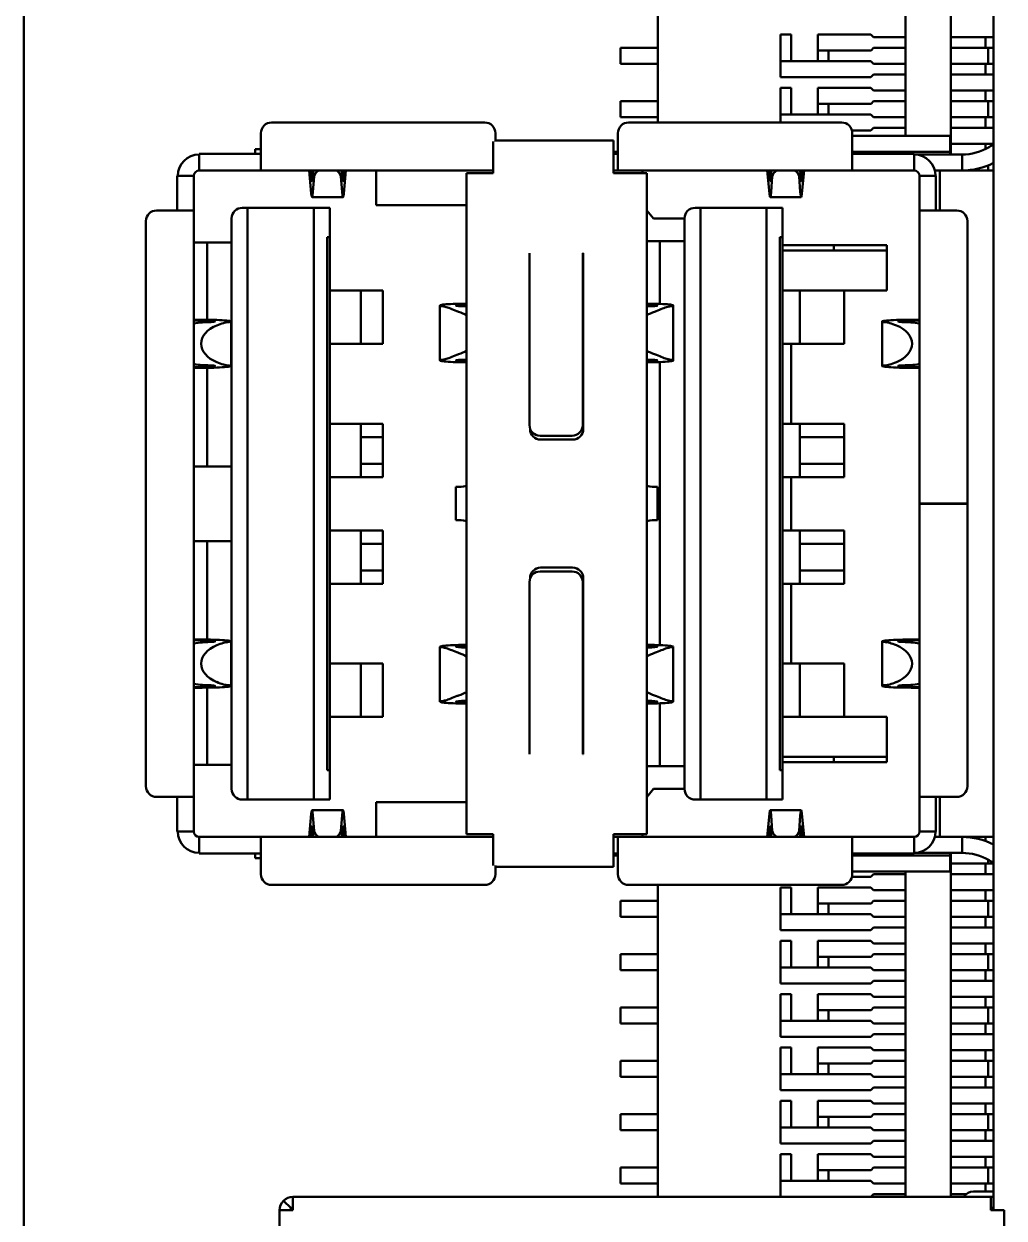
# Model space of a CAD drawing. Header units: millimetres. Extents: x 3118 to 4801, y 919 to 1849.
# Drawn here: x 3313.46 to 3331.86, y 1596.98 to 1619.38 of the extents above; entities that cross this region are included whole.
import ezdxf

# ---------------------------------------------------------------- set-up
doc = ezdxf.new("R2010")
doc.units = ezdxf.units.MM
doc.header["$LTSCALE"] = 1.8
doc.layers.add('외형선(ISO)', color=7, linetype='Continuous', lineweight=50)

msp = doc.modelspace()

# ---------------------------------------------------------------- linework, layer by layer
at = {"layer": '외형선(ISO)'}
for p, q in [((3331.66, 1597.127), (3331.66, 1640.527)), ((3313.46, 1639.527), (3313.46, 1551.527)), ((3330.86, 1616.927), (3330.86, 1621.827)), ((3330.01, 1621.477), (3330.01, 1617.277)), ((3325.36, 1621.227), (3325.36, 1617.527)), ((3327.66, 1618.677), (3327.66, 1619.177)), ((3327.66, 1619.177), (3327.86, 1619.177)), ((3327.86, 1618.677), (3327.86, 1619.177)), ((3328.36, 1618.877), (3328.36, 1619.177)), ((3328.66, 1619.177), (3328.36, 1619.177)), ((3329.36, 1619.177), (3328.66, 1619.177)), ((3329.36, 1619.177), (3329.41, 1619.127)), ((3330.01, 1619.127), (3329.41, 1619.127)), ((3331.41, 1619.127), (3330.86, 1619.127)), ((3331.41, 1619.127), (3331.51, 1619.127)), ((3331.66, 1619.127), (3331.51, 1619.127)), ((3331.51, 1618.927), (3331.51, 1619.127)), ((3325.36, 1618.927), (3324.66, 1618.927)), ((3324.66, 1618.927), (3324.66, 1618.627)), ((3328.36, 1618.677), (3328.36, 1618.877)), ((3328.66, 1618.877), (3328.36, 1618.877)), ((3328.56, 1618.677), (3328.56, 1618.877)), ((3328.66, 1618.877), (3329.363, 1618.877)), ((3329.41, 1618.927), (3329.363, 1618.877)), ((3330.01, 1618.927), (3329.41, 1618.927)), ((3331.41, 1618.927), (3330.86, 1618.927)), ((3331.41, 1618.927), (3331.51, 1618.927)), ((3331.51, 1618.927), (3331.66, 1618.927)), ((3331.56, 1618.627), (3331.56, 1618.927)), ((3325.36, 1618.627), (3324.66, 1618.627)), ((3327.66, 1618.377), (3327.66, 1618.677)), ((3327.96, 1618.677), (3327.66, 1618.677)), ((3329.36, 1618.677), (3327.96, 1618.677)), ((3329.41, 1618.627), (3329.36, 1618.677)), ((3329.41, 1618.627), (3330.01, 1618.627)), ((3330.86, 1618.627), (3331.41, 1618.627)), ((3331.41, 1618.627), (3331.51, 1618.627)), ((3331.51, 1618.627), (3331.66, 1618.627)), ((3331.51, 1618.427), (3331.51, 1618.627)), ((3327.96, 1618.377), (3327.66, 1618.377)), ((3327.96, 1618.377), (3329.36, 1618.377)), ((3329.36, 1618.377), (3329.41, 1618.427)), ((3330.01, 1618.427), (3329.41, 1618.427)), ((3331.41, 1618.427), (3330.86, 1618.427)), ((3331.41, 1618.427), (3331.51, 1618.427)), ((3331.66, 1618.427), (3331.51, 1618.427)), ((3327.66, 1617.677), (3327.66, 1618.177)), ((3327.66, 1618.177), (3327.86, 1618.177)), ((3327.86, 1617.677), (3327.86, 1618.177)), ((3328.36, 1617.877), (3328.36, 1618.177)), ((3328.66, 1618.177), (3328.36, 1618.177)), ((3329.36, 1618.177), (3328.66, 1618.177)), ((3329.36, 1618.177), (3329.41, 1618.127)), ((3330.01, 1618.127), (3329.41, 1618.127)), ((3331.41, 1618.127), (3330.86, 1618.127)), ((3331.41, 1618.127), (3331.51, 1618.127)), ((3331.66, 1618.127), (3331.51, 1618.127)), ((3331.51, 1617.927), (3331.51, 1618.127)), ((3325.36, 1617.927), (3324.66, 1617.927)), ((3324.66, 1617.927), (3324.66, 1617.627)), ((3329.41, 1617.927), (3329.363, 1617.877)), ((3330.01, 1617.927), (3329.41, 1617.927)), ((3331.41, 1617.927), (3330.86, 1617.927)), ((3331.41, 1617.927), (3331.51, 1617.927)), ((3331.51, 1617.927), (3331.66, 1617.927)), ((3331.56, 1617.627), (3331.56, 1617.927)), ((3328.36, 1617.677), (3328.36, 1617.877)), ((3328.66, 1617.877), (3328.36, 1617.877)), ((3328.56, 1617.677), (3328.56, 1617.877)), ((3328.66, 1617.877), (3329.363, 1617.877)), ((3322.11, 1617.527), (3318.11, 1617.527)), ((3325.36, 1617.627), (3324.66, 1617.627)), ((3328.81, 1617.527), (3324.81, 1617.527)), ((3327.66, 1617.527), (3327.66, 1617.677)), ((3327.96, 1617.677), (3327.66, 1617.677)), ((3329.36, 1617.677), (3327.96, 1617.677)), ((3329.41, 1617.627), (3329.36, 1617.677)), ((3329.41, 1617.627), (3330.01, 1617.627)), ((3330.86, 1617.627), (3331.41, 1617.627)), ((3331.41, 1617.627), (3331.51, 1617.627)), ((3331.51, 1617.627), (3331.66, 1617.627)), ((3331.51, 1617.427), (3331.51, 1617.627)), ((3317.91, 1617.327), (3317.91, 1616.937)), ((3322.31, 1617.169), (3322.31, 1617.327)), ((3324.61, 1617.327), (3324.61, 1616.937)), ((3329.003, 1617.377), (3329.36, 1617.377)), ((3329.01, 1616.937), (3329.01, 1617.327)), ((3329.01, 1617.277), (3329.766, 1617.277)), ((3329.36, 1617.377), (3329.41, 1617.427)), ((3330.01, 1617.427), (3329.41, 1617.427)), ((3329.907, 1617.277), (3329.766, 1617.277)), ((3330.79, 1617.277), (3329.907, 1617.277)), ((3330.849, 1617.277), (3330.79, 1617.277)), ((3330.849, 1617.277), (3330.849, 1616.977)), ((3331.41, 1617.427), (3330.86, 1617.427)), ((3331.41, 1617.427), (3331.51, 1617.427)), ((3331.66, 1617.427), (3331.51, 1617.427)), ((3317.91, 1617.027), (3317.8, 1617.027)), ((3317.8, 1616.937), (3317.8, 1617.027)), ((3322.27, 1617.169), (3322.27, 1616.879)), ((3322.31, 1617.189), (3324.53, 1617.189)), ((3324.53, 1616.879), (3324.53, 1617.189)), ((3331.41, 1617.127), (3330.86, 1617.127)), ((3331.41, 1617.127), (3331.51, 1617.127)), ((3331.66, 1617.127), (3331.51, 1617.127)), ((3331.51, 1617.029), (3331.51, 1617.127)), ((3331.66, 1617.114), (3331.575, 1617.065)), ((3316.75, 1616.937), (3317.91, 1616.937)), ((3316.75, 1616.627), (3316.75, 1616.937)), ((3317.91, 1616.937), (3317.91, 1616.627)), ((3322.27, 1616.879), (3322.27, 1616.579)), ((3324.61, 1616.977), (3324.53, 1616.977)), ((3324.53, 1616.937), (3324.61, 1616.937)), ((3324.53, 1616.579), (3324.53, 1616.879)), ((3324.61, 1616.937), (3324.61, 1616.627)), ((3329.01, 1616.977), (3329.766, 1616.977)), ((3329.01, 1616.627), (3329.01, 1616.937)), ((3329.01, 1616.937), (3330.17, 1616.937)), ((3329.749, 1616.977), (3329.789, 1616.937)), ((3329.907, 1616.977), (3329.766, 1616.977)), ((3330.79, 1616.977), (3329.907, 1616.977)), ((3330.17, 1616.937), (3330.17, 1616.627)), ((3330.17, 1616.927), (3331.07, 1616.927)), ((3330.849, 1616.977), (3330.79, 1616.977)), ((3330.849, 1616.967), (3330.849, 1616.977)), ((3330.849, 1616.967), (3330.849, 1616.927)), ((3331.07, 1616.627), (3331.07, 1616.927)), ((3322.27, 1616.627), (3316.75, 1616.627)), ((3316.75, 1616.627), (3317.91, 1616.627)), ((3316.75, 1616.627), (3316.75, 1616.627)), ((3318.855, 1616.196), (3318.813, 1616.626)), ((3318.862, 1616.462), (3318.846, 1616.627)), ((3318.889, 1616.627), (3318.878, 1616.478)), ((3319.441, 1616.478), (3319.43, 1616.627)), ((3319.473, 1616.627), (3319.457, 1616.462)), ((3319.506, 1616.626), (3319.464, 1616.196)), ((3320.07, 1615.975), (3320.07, 1616.627)), ((3321.77, 1616.579), (3322.27, 1616.579)), ((3321.77, 1616.579), (3321.77, 1604.179)), ((3330.17, 1616.627), (3324.53, 1616.627)), ((3324.53, 1616.627), (3324.61, 1616.627)), ((3324.65, 1616.579), (3324.53, 1616.579)), ((3324.65, 1616.579), (3325.15, 1616.579)), ((3325.07, 1616.579), (3325.07, 1616.627)), ((3325.15, 1616.579), (3325.15, 1604.179)), ((3327.455, 1616.196), (3327.413, 1616.626)), ((3327.462, 1616.462), (3327.446, 1616.627)), ((3327.489, 1616.627), (3327.478, 1616.478)), ((3328.041, 1616.478), (3328.03, 1616.627)), ((3328.073, 1616.627), (3328.057, 1616.462)), ((3328.106, 1616.626), (3328.064, 1616.196)), ((3329.01, 1616.627), (3330.17, 1616.627)), ((3330.17, 1616.627), (3330.17, 1616.627)), ((3330.65, 1616.627), (3330.557, 1616.627)), ((3331.66, 1616.627), (3330.65, 1616.627)), ((3330.65, 1615.877), (3330.65, 1616.627)), ((3331.56, 1616.627), (3331.56, 1616.723)), ((3316.34, 1616.527), (3316.649, 1616.527)), ((3316.34, 1615.877), (3316.34, 1616.527)), ((3316.649, 1615.877), (3316.649, 1616.527)), ((3316.65, 1616.527), (3316.649, 1616.527)), ((3316.65, 1616.527), (3316.65, 1604.227)), ((3318.908, 1616.511), (3318.886, 1616.227)), ((3319.433, 1616.227), (3319.411, 1616.511)), ((3327.508, 1616.511), (3327.486, 1616.227)), ((3328.033, 1616.227), (3328.011, 1616.511)), ((3330.27, 1616.527), (3330.27, 1615.877)), ((3330.27, 1616.527), (3330.27, 1616.527)), ((3330.27, 1610.378), (3330.27, 1616.527)), ((3330.27, 1616.527), (3330.58, 1616.527)), ((3330.58, 1616.527), (3330.58, 1615.877)), ((3319.45, 1616.127), (3318.869, 1616.127)), ((3327.469, 1616.127), (3328.05, 1616.127)), ((3317.56, 1615.927), (3317.66, 1615.927)), ((3317.66, 1615.927), (3317.66, 1604.827)), ((3317.66, 1615.927), (3318.9, 1615.927)), ((3318.9, 1615.927), (3319.2, 1615.927)), ((3318.9, 1604.827), (3318.9, 1615.927)), ((3319.2, 1615.927), (3319.2, 1615.377)), ((3321.77, 1615.975), (3320.07, 1615.975)), ((3326.06, 1615.927), (3326.16, 1615.927)), ((3326.16, 1615.927), (3326.16, 1604.827)), ((3326.16, 1615.927), (3327.4, 1615.927)), ((3327.4, 1615.927), (3327.7, 1615.927)), ((3327.4, 1604.827), (3327.4, 1615.927)), ((3327.7, 1615.927), (3327.7, 1615.377)), ((3315.75, 1615.677), (3315.75, 1605.077)), ((3316.34, 1615.877), (3315.95, 1615.877)), ((3316.649, 1615.877), (3316.34, 1615.877)), ((3317.36, 1605.027), (3317.36, 1615.727)), ((3325.275, 1615.727), (3325.15, 1615.879)), ((3325.86, 1615.727), (3325.275, 1615.727)), ((3325.86, 1605.027), (3325.86, 1615.727)), ((3330.58, 1615.877), (3330.27, 1615.877)), ((3330.97, 1615.877), (3330.58, 1615.877)), ((3331.17, 1610.378), (3331.17, 1615.677)), ((3316.65, 1615.277), (3316.9, 1615.277)), ((3316.9, 1615.277), (3316.9, 1613.829)), ((3317.36, 1615.277), (3316.9, 1615.277)), ((3319.15, 1615.377), (3319.15, 1605.377)), ((3319.2, 1615.377), (3319.15, 1615.377)), ((3319.2, 1615.377), (3319.2, 1605.377)), ((3325.15, 1615.302), (3325.4, 1615.302)), ((3325.4, 1615.302), (3325.4, 1614.124)), ((3325.86, 1615.302), (3325.4, 1615.302)), ((3327.7, 1615.377), (3327.65, 1615.377)), ((3327.65, 1615.377), (3327.65, 1605.377)), ((3327.7, 1615.377), (3327.7, 1605.377)), ((3329.66, 1615.227), (3327.7, 1615.227)), ((3328.66, 1615.227), (3328.66, 1615.127)), ((3329.66, 1614.377), (3329.66, 1615.227)), ((3322.95, 1614.851), (3322.95, 1615.079)), ((3323.95, 1615.079), (3323.96, 1615.079)), ((3323.95, 1614.851), (3323.95, 1615.079)), ((3323.96, 1615.079), (3323.96, 1611.779)), ((3327.7, 1615.127), (3329.66, 1615.127)), ((3322.95, 1614.149), (3322.95, 1614.851)), ((3323.96, 1614.925), (3323.95, 1614.925)), ((3323.95, 1614.149), (3323.95, 1614.851)), ((3319.331, 1614.377), (3319.2, 1614.377)), ((3319.331, 1614.377), (3319.783, 1614.377)), ((3319.783, 1614.377), (3320.2, 1614.377)), ((3319.783, 1614.377), (3319.783, 1613.377)), ((3320.2, 1614.377), (3320.2, 1613.377)), ((3327.717, 1614.377), (3327.7, 1614.377)), ((3327.717, 1614.377), (3328.023, 1614.377)), ((3328.86, 1614.377), (3328.023, 1614.377)), ((3328.023, 1614.377), (3328.023, 1613.377)), ((3328.86, 1614.377), (3329.66, 1614.377)), ((3328.86, 1613.377), (3328.86, 1614.377)), ((3321.27, 1613.063), (3321.27, 1614.095)), ((3321.764, 1614.132), (3321.62, 1614.128)), ((3321.748, 1614.112), (3321.77, 1614.112)), ((3322.95, 1614.149), (3322.95, 1613.692)), ((3323.95, 1614.149), (3323.95, 1613.692)), ((3325.15, 1614.112), (3325.171, 1614.112)), ((3325.299, 1614.128), (3325.155, 1614.132)), ((3325.65, 1613.063), (3325.65, 1614.095)), ((3321.747, 1614.078), (3321.748, 1614.078)), ((3325.171, 1614.078), (3325.172, 1614.078)), ((3316.853, 1613.812), (3316.65, 1613.816)), ((3316.962, 1613.828), (3316.656, 1613.834)), ((3316.812, 1613.777), (3316.914, 1613.78)), ((3317.351, 1612.959), (3317.351, 1613.795)), ((3322.95, 1611.852), (3322.95, 1613.692)), ((3323.95, 1611.852), (3323.95, 1613.692)), ((3329.568, 1612.959), (3329.568, 1613.795)), ((3330.263, 1613.834), (3329.957, 1613.828)), ((3330.005, 1613.78), (3330.107, 1613.777)), ((3330.27, 1613.816), (3330.066, 1613.812)), ((3319.331, 1613.377), (3319.2, 1613.377)), ((3319.331, 1613.377), (3319.783, 1613.377)), ((3320.2, 1613.377), (3319.783, 1613.377)), ((3327.717, 1613.377), (3327.7, 1613.377)), ((3327.717, 1613.377), (3328.023, 1613.377)), ((3327.86, 1611.877), (3327.86, 1613.377)), ((3328.023, 1613.377), (3328.86, 1613.377)), ((3316.914, 1612.974), (3316.812, 1612.978)), ((3321.62, 1613.03), (3321.764, 1613.026)), ((3321.748, 1613.08), (3321.747, 1613.08)), ((3321.77, 1613.046), (3321.748, 1613.046)), ((3325.171, 1613.046), (3325.15, 1613.046)), ((3325.155, 1613.026), (3325.299, 1613.03)), ((3325.172, 1613.08), (3325.171, 1613.08)), ((3325.4, 1613.034), (3325.4, 1607.724)), ((3330.107, 1612.978), (3330.005, 1612.974)), ((3316.65, 1612.938), (3316.853, 1612.943)), ((3316.656, 1612.92), (3316.962, 1612.927)), ((3316.9, 1612.926), (3316.9, 1611.077)), ((3329.957, 1612.927), (3330.263, 1612.92)), ((3330.066, 1612.943), (3330.27, 1612.938)), ((3319.331, 1611.877), (3319.2, 1611.877)), ((3319.331, 1611.877), (3319.783, 1611.877)), ((3319.783, 1611.877), (3320.2, 1611.877)), ((3319.783, 1611.877), (3319.783, 1610.877)), ((3320.2, 1611.877), (3320.2, 1610.877)), ((3327.717, 1611.877), (3327.7, 1611.877)), ((3327.717, 1611.877), (3328.023, 1611.877)), ((3328.86, 1611.877), (3328.023, 1611.877)), ((3328.023, 1611.877), (3328.023, 1610.877)), ((3328.86, 1610.877), (3328.86, 1611.877)), ((3322.96, 1611.779), (3322.96, 1611.79)), ((3323.15, 1611.652), (3323.75, 1611.652)), ((3323.948, 1611.825), (3323.96, 1611.825)), ((3320.2, 1611.627), (3319.783, 1611.627)), ((3323.76, 1611.579), (3323.16, 1611.579)), ((3328.86, 1611.627), (3328.023, 1611.627)), ((3316.65, 1611.077), (3316.654, 1611.077)), ((3316.654, 1611.077), (3317.255, 1611.077)), ((3317.255, 1611.077), (3317.36, 1611.077)), ((3319.783, 1611.127), (3320.2, 1611.127)), ((3328.023, 1611.127), (3328.86, 1611.127)), ((3319.331, 1610.877), (3319.2, 1610.877)), ((3319.331, 1610.877), (3319.783, 1610.877)), ((3320.2, 1610.877), (3319.783, 1610.877)), ((3327.717, 1610.877), (3327.7, 1610.877)), ((3327.717, 1610.877), (3328.023, 1610.877)), ((3327.86, 1609.877), (3327.86, 1610.877)), ((3328.023, 1610.877), (3328.86, 1610.877)), ((3321.57, 1610.067), (3321.57, 1610.692)), ((3325.35, 1610.067), (3325.35, 1610.692)), ((3330.27, 1610.378), (3330.58, 1610.378)), ((3330.27, 1610.376), (3330.58, 1610.376)), ((3330.27, 1604.227), (3330.27, 1610.376)), ((3330.58, 1610.378), (3331.17, 1610.378)), ((3331.17, 1610.376), (3330.58, 1610.376)), ((3330.65, 1610.376), (3330.65, 1610.378)), ((3331.17, 1605.077), (3331.17, 1610.376)), ((3319.331, 1609.877), (3319.2, 1609.877)), ((3319.331, 1609.877), (3319.783, 1609.877)), ((3319.783, 1609.877), (3320.2, 1609.877)), ((3319.783, 1609.877), (3319.783, 1608.877)), ((3320.2, 1609.877), (3320.2, 1608.877)), ((3327.717, 1609.877), (3327.7, 1609.877)), ((3327.717, 1609.877), (3328.023, 1609.877)), ((3328.86, 1609.877), (3328.023, 1609.877)), ((3328.023, 1609.877), (3328.023, 1608.877)), ((3328.86, 1608.877), (3328.86, 1609.877)), ((3316.65, 1609.677), (3316.654, 1609.677)), ((3316.654, 1609.677), (3317.255, 1609.677)), ((3316.9, 1609.677), (3316.9, 1607.829)), ((3317.255, 1609.677), (3317.36, 1609.677)), ((3320.2, 1609.627), (3319.783, 1609.627)), ((3328.86, 1609.627), (3328.023, 1609.627)), ((3323.16, 1609.179), (3323.76, 1609.179)), ((3319.783, 1609.127), (3320.2, 1609.127)), ((3322.96, 1608.968), (3322.96, 1608.979)), ((3323.15, 1609.106), (3323.75, 1609.106)), ((3323.96, 1608.979), (3323.96, 1605.679)), ((3328.023, 1609.127), (3328.86, 1609.127)), ((3319.331, 1608.877), (3319.2, 1608.877)), ((3319.331, 1608.877), (3319.783, 1608.877)), ((3320.2, 1608.877), (3319.783, 1608.877)), ((3322.95, 1607.066), (3322.95, 1608.906)), ((3323.948, 1608.929), (3323.96, 1608.929)), ((3323.95, 1607.066), (3323.95, 1608.906)), ((3327.717, 1608.877), (3327.7, 1608.877)), ((3327.717, 1608.877), (3328.023, 1608.877)), ((3327.86, 1607.377), (3327.86, 1608.877)), ((3328.023, 1608.877), (3328.86, 1608.877)), ((3316.962, 1607.828), (3316.656, 1607.834)), ((3330.263, 1607.834), (3329.957, 1607.828)), ((3316.853, 1607.812), (3316.65, 1607.816)), ((3316.812, 1607.777), (3316.914, 1607.78)), ((3317.351, 1607.795), (3317.351, 1606.959)), ((3321.27, 1607.695), (3321.27, 1606.663)), ((3321.764, 1607.732), (3321.62, 1607.728)), ((3321.747, 1607.678), (3321.748, 1607.678)), ((3321.748, 1607.712), (3321.77, 1607.712)), ((3325.15, 1607.712), (3325.171, 1607.712)), ((3325.299, 1607.728), (3325.155, 1607.732)), ((3325.171, 1607.678), (3325.172, 1607.678)), ((3325.65, 1607.695), (3325.65, 1606.663)), ((3329.568, 1607.795), (3329.568, 1606.959)), ((3330.005, 1607.78), (3330.107, 1607.777)), ((3330.27, 1607.816), (3330.066, 1607.812)), ((3319.331, 1607.377), (3319.2, 1607.377)), ((3319.331, 1607.377), (3319.783, 1607.377)), ((3319.783, 1607.377), (3320.2, 1607.377)), ((3319.783, 1607.377), (3319.783, 1606.377)), ((3320.2, 1607.377), (3320.2, 1606.377)), ((3327.717, 1607.377), (3327.7, 1607.377)), ((3327.717, 1607.377), (3328.023, 1607.377)), ((3328.86, 1607.377), (3328.023, 1607.377)), ((3328.023, 1607.377), (3328.023, 1606.377)), ((3328.86, 1606.377), (3328.86, 1607.377)), ((3316.65, 1606.938), (3316.853, 1606.943)), ((3316.656, 1606.92), (3316.962, 1606.927)), ((3316.914, 1606.974), (3316.812, 1606.978)), ((3322.95, 1607.066), (3322.95, 1606.609)), ((3323.95, 1607.066), (3323.95, 1606.609)), ((3329.957, 1606.927), (3330.263, 1606.92)), ((3330.107, 1606.978), (3330.005, 1606.974)), ((3330.066, 1606.943), (3330.27, 1606.938)), ((3316.9, 1606.926), (3316.9, 1605.477)), ((3321.62, 1606.63), (3321.764, 1606.626)), ((3321.748, 1606.68), (3321.747, 1606.68)), ((3321.77, 1606.646), (3321.748, 1606.646)), ((3322.95, 1605.907), (3322.95, 1606.609)), ((3323.95, 1605.907), (3323.95, 1606.609)), ((3325.171, 1606.646), (3325.15, 1606.646)), ((3325.155, 1606.626), (3325.299, 1606.63)), ((3325.172, 1606.68), (3325.171, 1606.68)), ((3325.4, 1606.634), (3325.4, 1605.452)), ((3319.331, 1606.377), (3319.2, 1606.377)), ((3319.331, 1606.377), (3319.783, 1606.377)), ((3320.2, 1606.377), (3319.783, 1606.377)), ((3327.717, 1606.377), (3327.7, 1606.377)), ((3327.717, 1606.377), (3328.023, 1606.377)), ((3328.86, 1606.377), (3328.023, 1606.377)), ((3329.66, 1606.377), (3328.86, 1606.377)), ((3329.66, 1605.527), (3329.66, 1606.377)), ((3322.95, 1605.679), (3322.95, 1605.907)), ((3323.95, 1605.679), (3323.95, 1605.907)), ((3323.96, 1605.829), (3323.95, 1605.829)), ((3323.96, 1605.679), (3323.95, 1605.679)), ((3327.7, 1605.627), (3329.66, 1605.627)), ((3328.66, 1605.527), (3328.66, 1605.627)), ((3316.9, 1605.477), (3316.65, 1605.477)), ((3317.36, 1605.477), (3316.9, 1605.477)), ((3319.15, 1605.377), (3319.2, 1605.377)), ((3319.2, 1605.377), (3319.2, 1604.827)), ((3325.4, 1605.452), (3325.15, 1605.452)), ((3325.86, 1605.452), (3325.4, 1605.452)), ((3327.65, 1605.377), (3327.7, 1605.377)), ((3327.7, 1605.527), (3329.66, 1605.527)), ((3327.7, 1605.377), (3327.7, 1604.827)), ((3325.15, 1604.875), (3325.276, 1605.027)), ((3325.276, 1605.027), (3325.86, 1605.027)), ((3315.95, 1604.877), (3316.34, 1604.877)), ((3316.34, 1604.227), (3316.34, 1604.877)), ((3316.34, 1604.877), (3316.649, 1604.877)), ((3316.649, 1604.227), (3316.649, 1604.877)), ((3317.66, 1604.827), (3317.56, 1604.827)), ((3317.66, 1604.827), (3318.9, 1604.827)), ((3319.2, 1604.827), (3318.9, 1604.827)), ((3320.07, 1604.779), (3321.77, 1604.779)), ((3320.07, 1604.127), (3320.07, 1604.779)), ((3326.16, 1604.827), (3326.06, 1604.827)), ((3326.16, 1604.827), (3327.4, 1604.827)), ((3327.7, 1604.827), (3327.4, 1604.827)), ((3330.27, 1604.877), (3330.58, 1604.877)), ((3330.27, 1604.877), (3330.27, 1604.227)), ((3330.58, 1604.877), (3330.97, 1604.877)), ((3330.58, 1604.877), (3330.58, 1604.227)), ((3330.65, 1604.127), (3330.65, 1604.877)), ((3318.813, 1604.128), (3318.855, 1604.558)), ((3319.45, 1604.627), (3318.869, 1604.627)), ((3318.886, 1604.527), (3318.908, 1604.243)), ((3319.411, 1604.243), (3319.433, 1604.527)), ((3319.464, 1604.558), (3319.506, 1604.128)), ((3327.413, 1604.128), (3327.455, 1604.558)), ((3327.469, 1604.627), (3328.05, 1604.627)), ((3327.486, 1604.527), (3327.508, 1604.243)), ((3328.011, 1604.243), (3328.033, 1604.527)), ((3328.064, 1604.558), (3328.106, 1604.128)), ((3318.846, 1604.127), (3318.862, 1604.292)), ((3318.878, 1604.276), (3318.889, 1604.127)), ((3319.43, 1604.127), (3319.441, 1604.276)), ((3319.457, 1604.292), (3319.473, 1604.127)), ((3327.446, 1604.127), (3327.462, 1604.292)), ((3327.478, 1604.276), (3327.489, 1604.127)), ((3328.03, 1604.127), (3328.041, 1604.276)), ((3328.057, 1604.292), (3328.073, 1604.127)), ((3316.649, 1604.227), (3316.34, 1604.227)), ((3316.65, 1604.227), (3316.649, 1604.227)), ((3316.75, 1603.817), (3316.75, 1604.127)), ((3316.75, 1604.127), (3316.75, 1604.127)), ((3316.75, 1604.127), (3322.27, 1604.127)), ((3317.91, 1604.127), (3316.75, 1604.127)), ((3317.91, 1604.127), (3317.91, 1603.817)), ((3321.77, 1604.179), (3322.27, 1604.179)), ((3322.27, 1604.179), (3322.27, 1603.879)), ((3324.65, 1604.179), (3324.53, 1604.179)), ((3324.53, 1603.879), (3324.53, 1604.179)), ((3324.53, 1604.127), (3330.17, 1604.127)), ((3324.61, 1604.127), (3324.53, 1604.127)), ((3324.61, 1604.127), (3324.61, 1603.817)), ((3324.65, 1604.179), (3325.15, 1604.179)), ((3325.07, 1604.127), (3325.07, 1604.179)), ((3330.17, 1604.127), (3329.01, 1604.127)), ((3329.01, 1603.817), (3329.01, 1604.127)), ((3330.17, 1604.127), (3330.17, 1604.127)), ((3330.17, 1604.127), (3330.17, 1603.817)), ((3330.58, 1604.227), (3330.27, 1604.227)), ((3330.27, 1604.227), (3330.27, 1604.227)), ((3330.65, 1604.127), (3330.557, 1604.127)), ((3331.66, 1604.127), (3330.65, 1604.127)), ((3331.07, 1604.127), (3331.07, 1603.827)), ((3331.51, 1604.051), (3331.51, 1604.127)), ((3317.91, 1603.817), (3316.75, 1603.817)), ((3317.8, 1603.727), (3317.8, 1603.817)), ((3317.91, 1603.817), (3317.91, 1603.427)), ((3322.27, 1603.879), (3322.27, 1603.589)), ((3324.53, 1603.569), (3324.53, 1603.879)), ((3324.61, 1603.817), (3324.53, 1603.817)), ((3324.61, 1603.817), (3324.61, 1603.427)), ((3330.17, 1603.817), (3329.01, 1603.817)), ((3329.01, 1603.427), (3329.01, 1603.817)), ((3329.749, 1603.777), (3329.789, 1603.817)), ((3331.07, 1603.827), (3330.17, 1603.827)), ((3330.849, 1603.827), (3330.849, 1603.787)), ((3330.86, 1597.377), (3330.86, 1603.827)), ((3317.8, 1603.727), (3317.91, 1603.727)), ((3322.31, 1603.427), (3322.31, 1603.589)), ((3324.53, 1603.569), (3322.31, 1603.569)), ((3324.53, 1603.777), (3324.61, 1603.777)), ((3329.766, 1603.777), (3329.01, 1603.777)), ((3329.766, 1603.777), (3329.907, 1603.777)), ((3329.907, 1603.777), (3330.79, 1603.777)), ((3330.79, 1603.777), (3330.849, 1603.777)), ((3330.849, 1603.787), (3330.849, 1603.777)), ((3330.849, 1603.777), (3330.849, 1603.477)), ((3330.86, 1603.627), (3331.41, 1603.627)), ((3331.41, 1603.627), (3331.51, 1603.627)), ((3331.51, 1603.627), (3331.66, 1603.627)), ((3331.51, 1603.427), (3331.51, 1603.627)), ((3331.56, 1603.627), (3331.56, 1603.699)), ((3331.575, 1603.69), (3331.66, 1603.641)), ((3329.003, 1603.377), (3329.36, 1603.377)), ((3329.766, 1603.477), (3329.01, 1603.477)), ((3329.36, 1603.377), (3329.41, 1603.427)), ((3330.01, 1603.427), (3329.41, 1603.427)), ((3329.766, 1603.477), (3329.907, 1603.477)), ((3329.907, 1603.477), (3330.79, 1603.477)), ((3330.01, 1603.477), (3330.01, 1597.377)), ((3330.79, 1603.477), (3330.849, 1603.477)), ((3331.41, 1603.427), (3330.86, 1603.427)), ((3331.41, 1603.427), (3331.51, 1603.427)), ((3331.66, 1603.427), (3331.51, 1603.427)), ((3318.11, 1603.227), (3322.11, 1603.227)), ((3324.81, 1603.227), (3328.81, 1603.227)), ((3325.36, 1603.227), (3325.36, 1597.377)), ((3327.66, 1603.177), (3327.86, 1603.177)), ((3327.66, 1602.677), (3327.66, 1603.177)), ((3327.86, 1602.677), (3327.86, 1603.177)), ((3328.66, 1603.177), (3328.36, 1603.177)), ((3328.36, 1602.877), (3328.36, 1603.177)), ((3329.36, 1603.177), (3328.66, 1603.177)), ((3329.36, 1603.177), (3329.41, 1603.127)), ((3330.01, 1603.127), (3329.41, 1603.127)), ((3331.41, 1603.127), (3330.86, 1603.127)), ((3331.41, 1603.127), (3331.51, 1603.127)), ((3331.66, 1603.127), (3331.51, 1603.127)), ((3331.51, 1602.927), (3331.51, 1603.127)), ((3324.66, 1602.927), (3324.66, 1602.627)), ((3325.36, 1602.927), (3324.66, 1602.927)), ((3329.41, 1602.927), (3329.363, 1602.877)), ((3330.01, 1602.927), (3329.41, 1602.927)), ((3331.41, 1602.927), (3330.86, 1602.927)), ((3331.41, 1602.927), (3331.51, 1602.927)), ((3331.51, 1602.927), (3331.66, 1602.927)), ((3331.56, 1602.627), (3331.56, 1602.927)), ((3327.96, 1602.677), (3327.66, 1602.677)), ((3327.66, 1602.377), (3327.66, 1602.677)), ((3329.36, 1602.677), (3327.96, 1602.677)), ((3328.36, 1602.677), (3328.36, 1602.877)), ((3328.66, 1602.877), (3328.36, 1602.877)), ((3328.56, 1602.677), (3328.56, 1602.877)), ((3328.66, 1602.877), (3329.363, 1602.877)), ((3329.41, 1602.627), (3329.36, 1602.677)), ((3325.36, 1602.627), (3324.66, 1602.627)), ((3329.41, 1602.627), (3330.01, 1602.627)), ((3330.86, 1602.627), (3331.41, 1602.627)), ((3331.41, 1602.627), (3331.51, 1602.627)), ((3331.51, 1602.627), (3331.66, 1602.627)), ((3331.51, 1602.427), (3331.51, 1602.627)), ((3327.96, 1602.377), (3327.66, 1602.377)), ((3327.96, 1602.377), (3329.36, 1602.377)), ((3329.36, 1602.377), (3329.41, 1602.427)), ((3330.01, 1602.427), (3329.41, 1602.427)), ((3331.41, 1602.427), (3330.86, 1602.427)), ((3331.41, 1602.427), (3331.51, 1602.427)), ((3331.66, 1602.427), (3331.51, 1602.427)), ((3327.66, 1601.677), (3327.66, 1602.177)), ((3327.66, 1602.177), (3327.86, 1602.177)), ((3327.86, 1601.677), (3327.86, 1602.177)), ((3328.36, 1601.877), (3328.36, 1602.177)), ((3328.66, 1602.177), (3328.36, 1602.177)), ((3329.36, 1602.177), (3328.66, 1602.177)), ((3329.36, 1602.177), (3329.41, 1602.127)), ((3330.01, 1602.127), (3329.41, 1602.127)), ((3331.41, 1602.127), (3330.86, 1602.127)), ((3331.41, 1602.127), (3331.51, 1602.127)), ((3331.66, 1602.127), (3331.51, 1602.127)), ((3331.51, 1601.927), (3331.51, 1602.127)), ((3324.66, 1601.927), (3324.66, 1601.627)), ((3325.36, 1601.927), (3324.66, 1601.927)), ((3328.36, 1601.677), (3328.36, 1601.877)), ((3328.66, 1601.877), (3328.36, 1601.877)), ((3328.56, 1601.677), (3328.56, 1601.877)), ((3328.66, 1601.877), (3329.363, 1601.877)), ((3329.41, 1601.927), (3329.363, 1601.877)), ((3330.01, 1601.927), (3329.41, 1601.927)), ((3331.41, 1601.927), (3330.86, 1601.927)), ((3331.41, 1601.927), (3331.51, 1601.927)), ((3331.51, 1601.927), (3331.66, 1601.927)), ((3331.56, 1601.627), (3331.56, 1601.927)), ((3325.36, 1601.627), (3324.66, 1601.627)), ((3327.66, 1601.377), (3327.66, 1601.677)), ((3327.96, 1601.677), (3327.66, 1601.677)), ((3329.36, 1601.677), (3327.96, 1601.677)), ((3329.41, 1601.627), (3329.36, 1601.677)), ((3329.41, 1601.627), (3330.01, 1601.627)), ((3330.86, 1601.627), (3331.41, 1601.627)), ((3331.41, 1601.627), (3331.51, 1601.627)), ((3331.51, 1601.627), (3331.66, 1601.627)), ((3331.51, 1601.427), (3331.51, 1601.627)), ((3327.96, 1601.377), (3327.66, 1601.377)), ((3327.96, 1601.377), (3329.36, 1601.377)), ((3329.36, 1601.377), (3329.41, 1601.427)), ((3330.01, 1601.427), (3329.41, 1601.427)), ((3331.41, 1601.427), (3330.86, 1601.427)), ((3331.41, 1601.427), (3331.51, 1601.427)), ((3331.66, 1601.427), (3331.51, 1601.427)), ((3327.66, 1600.677), (3327.66, 1601.177)), ((3327.66, 1601.177), (3327.86, 1601.177)), ((3327.86, 1600.677), (3327.86, 1601.177)), ((3328.36, 1600.877), (3328.36, 1601.177)), ((3328.66, 1601.177), (3328.36, 1601.177)), ((3329.36, 1601.177), (3328.66, 1601.177)), ((3329.36, 1601.177), (3329.41, 1601.127)), ((3330.01, 1601.127), (3329.41, 1601.127)), ((3331.41, 1601.127), (3330.86, 1601.127)), ((3331.41, 1601.127), (3331.51, 1601.127)), ((3331.66, 1601.127), (3331.51, 1601.127)), ((3331.51, 1600.927), (3331.51, 1601.127)), ((3324.66, 1600.927), (3324.66, 1600.627)), ((3325.36, 1600.927), (3324.66, 1600.927)), ((3329.41, 1600.927), (3329.363, 1600.877)), ((3330.01, 1600.927), (3329.41, 1600.927)), ((3331.41, 1600.927), (3330.86, 1600.927)), ((3331.41, 1600.927), (3331.51, 1600.927)), ((3331.51, 1600.927), (3331.66, 1600.927)), ((3331.56, 1600.627), (3331.56, 1600.927)), ((3327.66, 1600.377), (3327.66, 1600.677)), ((3327.96, 1600.677), (3327.66, 1600.677)), ((3329.36, 1600.677), (3327.96, 1600.677)), ((3328.36, 1600.677), (3328.36, 1600.877)), ((3328.66, 1600.877), (3328.36, 1600.877)), ((3328.56, 1600.677), (3328.56, 1600.877)), ((3328.66, 1600.877), (3329.363, 1600.877)), ((3329.41, 1600.627), (3329.36, 1600.677)), ((3325.36, 1600.627), (3324.66, 1600.627)), ((3329.41, 1600.627), (3330.01, 1600.627)), ((3330.86, 1600.627), (3331.41, 1600.627)), ((3331.41, 1600.627), (3331.51, 1600.627)), ((3331.51, 1600.627), (3331.66, 1600.627)), ((3331.51, 1600.427), (3331.51, 1600.627)), ((3327.96, 1600.377), (3327.66, 1600.377)), ((3327.96, 1600.377), (3329.36, 1600.377)), ((3329.36, 1600.377), (3329.41, 1600.427)), ((3330.01, 1600.427), (3329.41, 1600.427)), ((3331.41, 1600.427), (3330.86, 1600.427)), ((3331.41, 1600.427), (3331.51, 1600.427)), ((3331.66, 1600.427), (3331.51, 1600.427)), ((3327.66, 1599.677), (3327.66, 1600.177)), ((3327.66, 1600.177), (3327.86, 1600.177)), ((3327.86, 1599.677), (3327.86, 1600.177)), ((3328.36, 1599.877), (3328.36, 1600.177)), ((3328.66, 1600.177), (3328.36, 1600.177)), ((3329.36, 1600.177), (3328.66, 1600.177)), ((3329.36, 1600.177), (3329.41, 1600.127)), ((3330.01, 1600.127), (3329.41, 1600.127)), ((3331.41, 1600.127), (3330.86, 1600.127)), ((3331.41, 1600.127), (3331.51, 1600.127)), ((3331.66, 1600.127), (3331.51, 1600.127)), ((3331.51, 1599.927), (3331.51, 1600.127)), ((3325.36, 1599.927), (3324.66, 1599.927)), ((3324.66, 1599.927), (3324.66, 1599.627)), ((3328.36, 1599.677), (3328.36, 1599.877)), ((3328.66, 1599.877), (3328.36, 1599.877)), ((3328.56, 1599.677), (3328.56, 1599.877)), ((3328.66, 1599.877), (3329.363, 1599.877)), ((3329.41, 1599.927), (3329.363, 1599.877)), ((3330.01, 1599.927), (3329.41, 1599.927)), ((3331.41, 1599.927), (3330.86, 1599.927)), ((3331.41, 1599.927), (3331.51, 1599.927)), ((3331.51, 1599.927), (3331.66, 1599.927)), ((3331.56, 1599.627), (3331.56, 1599.927)), ((3325.36, 1599.627), (3324.66, 1599.627)), ((3327.66, 1599.377), (3327.66, 1599.677)), ((3327.96, 1599.677), (3327.66, 1599.677)), ((3329.36, 1599.677), (3327.96, 1599.677)), ((3329.41, 1599.627), (3329.36, 1599.677)), ((3329.41, 1599.627), (3330.01, 1599.627)), ((3330.86, 1599.627), (3331.41, 1599.627)), ((3331.41, 1599.627), (3331.51, 1599.627)), ((3331.51, 1599.627), (3331.66, 1599.627)), ((3331.51, 1599.427), (3331.51, 1599.627)), ((3327.96, 1599.377), (3327.66, 1599.377)), ((3327.96, 1599.377), (3329.36, 1599.377)), ((3329.36, 1599.377), (3329.41, 1599.427)), ((3330.01, 1599.427), (3329.41, 1599.427)), ((3331.41, 1599.427), (3330.86, 1599.427)), ((3331.41, 1599.427), (3331.51, 1599.427)), ((3331.66, 1599.427), (3331.51, 1599.427)), ((3327.66, 1598.677), (3327.66, 1599.177)), ((3327.66, 1599.177), (3327.86, 1599.177)), ((3327.86, 1598.677), (3327.86, 1599.177)), ((3328.36, 1598.877), (3328.36, 1599.177)), ((3328.66, 1599.177), (3328.36, 1599.177)), ((3329.36, 1599.177), (3328.66, 1599.177)), ((3329.36, 1599.177), (3329.41, 1599.127)), ((3330.01, 1599.127), (3329.41, 1599.127)), ((3331.41, 1599.127), (3330.86, 1599.127)), ((3331.41, 1599.127), (3331.51, 1599.127)), ((3331.66, 1599.127), (3331.51, 1599.127)), ((3331.51, 1598.927), (3331.51, 1599.127)), ((3325.36, 1598.927), (3324.66, 1598.927)), ((3324.66, 1598.927), (3324.66, 1598.627)), ((3328.36, 1598.677), (3328.36, 1598.877)), ((3328.66, 1598.877), (3328.36, 1598.877)), ((3328.56, 1598.677), (3328.56, 1598.877)), ((3328.66, 1598.877), (3329.363, 1598.877)), ((3329.41, 1598.927), (3329.363, 1598.877)), ((3330.01, 1598.927), (3329.41, 1598.927)), ((3331.41, 1598.927), (3330.86, 1598.927)), ((3331.41, 1598.927), (3331.51, 1598.927)), ((3331.51, 1598.927), (3331.66, 1598.927)), ((3331.56, 1598.627), (3331.56, 1598.927)), ((3327.66, 1598.377), (3327.66, 1598.677)), ((3327.96, 1598.677), (3327.66, 1598.677)), ((3329.36, 1598.677), (3327.96, 1598.677)), ((3329.41, 1598.627), (3329.36, 1598.677)), ((3325.36, 1598.627), (3324.66, 1598.627)), ((3329.36, 1598.377), (3329.41, 1598.427)), ((3329.41, 1598.627), (3330.01, 1598.627)), ((3330.01, 1598.427), (3329.41, 1598.427)), ((3330.86, 1598.627), (3331.41, 1598.627)), ((3331.41, 1598.427), (3330.86, 1598.427)), ((3331.41, 1598.627), (3331.51, 1598.627)), ((3331.41, 1598.427), (3331.51, 1598.427)), ((3331.51, 1598.627), (3331.66, 1598.627)), ((3331.51, 1598.427), (3331.51, 1598.627)), ((3331.66, 1598.427), (3331.51, 1598.427)), ((3327.96, 1598.377), (3327.66, 1598.377)), ((3327.96, 1598.377), (3329.36, 1598.377)), ((3327.66, 1597.677), (3327.66, 1598.177)), ((3327.66, 1598.177), (3327.86, 1598.177)), ((3327.86, 1597.677), (3327.86, 1598.177)), ((3328.36, 1597.877), (3328.36, 1598.177)), ((3328.66, 1598.177), (3328.36, 1598.177)), ((3329.36, 1598.177), (3328.66, 1598.177)), ((3329.36, 1598.177), (3329.41, 1598.127)), ((3330.01, 1598.127), (3329.41, 1598.127)), ((3331.41, 1598.127), (3330.86, 1598.127)), ((3331.41, 1598.127), (3331.51, 1598.127)), ((3331.66, 1598.127), (3331.51, 1598.127)), ((3331.51, 1597.927), (3331.51, 1598.127)), ((3325.36, 1597.927), (3324.66, 1597.927)), ((3324.66, 1597.927), (3324.66, 1597.627)), ((3328.36, 1597.677), (3328.36, 1597.877)), ((3328.66, 1597.877), (3328.36, 1597.877)), ((3328.56, 1597.677), (3328.56, 1597.877)), ((3328.66, 1597.877), (3329.363, 1597.877)), ((3329.41, 1597.927), (3329.363, 1597.877)), ((3330.01, 1597.927), (3329.41, 1597.927)), ((3331.41, 1597.927), (3330.86, 1597.927)), ((3331.41, 1597.927), (3331.51, 1597.927)), ((3331.51, 1597.927), (3331.66, 1597.927)), ((3331.56, 1597.627), (3331.56, 1597.927)), ((3325.36, 1597.627), (3324.66, 1597.627)), ((3327.66, 1597.377), (3327.66, 1597.677)), ((3327.96, 1597.677), (3327.66, 1597.677)), ((3329.36, 1597.677), (3327.96, 1597.677)), ((3329.41, 1597.627), (3329.36, 1597.677)), ((3329.41, 1597.627), (3330.01, 1597.627)), ((3330.86, 1597.627), (3331.41, 1597.627)), ((3331.41, 1597.627), (3331.51, 1597.627)), ((3331.51, 1597.627), (3331.66, 1597.627)), ((3331.51, 1597.477), (3331.51, 1597.627)), ((3318.474, 1597.163), (3318.333, 1597.304)), ((3318.51, 1597.377), (3331.61, 1597.377)), ((3318.51, 1597.377), (3318.51, 1597.127)), ((3329.36, 1597.377), (3329.41, 1597.427)), ((3330.01, 1597.427), (3329.41, 1597.427)), ((3331.15, 1597.427), (3330.86, 1597.427)), ((3331.41, 1597.477), (3331.283, 1597.477)), ((3331.41, 1597.477), (3331.66, 1597.477)), ((3331.66, 1597.377), (3331.61, 1597.377)), ((3331.61, 1597.127), (3331.61, 1597.377)), ((3318.26, 1597.127), (3318.26, 1591.777)), ((3318.51, 1597.127), (3318.26, 1597.127)), ((3331.86, 1597.127), (3331.61, 1597.127)), ((3331.86, 1597.127), (3331.86, 1581.427))]:
    msp.add_line(p, q, dxfattribs=at)
for centre, radius, start, end in [((3318.11, 1617.327), 0.2, 90, 180), ((3322.11, 1617.327), 0.2, 0, 90), ((3324.81, 1617.327), 0.2, 90, 180), ((3328.81, 1617.327), 0.2, 0, 90), ((3331.07, 1617.927), 1, 270, 300.3748), ((3316.75, 1616.527), 0.4, 90, 180), ((3330.17, 1616.527), 0.4, 0, 90), ((3316.75, 1616.527), 0.1, 90, 180), ((3330.17, 1616.527), 0.1, 0, 90), ((3331.07, 1617.927), 1.3, 270, 296.9907), ((3317.56, 1615.727), 0.2, 90, 180), ((3326.06, 1615.727), 0.2, 90, 180), ((3315.95, 1615.677), 0.2, 90, 180), ((3330.97, 1615.677), 0.2, 0, 90), ((3323.15, 1611.852), 0.2, 180, 270), ((3323.16, 1611.779), 0.2, 180, 270), ((3323.75, 1611.852), 0.2, 270, 0), ((3323.76, 1611.779), 0.2, 270, 0), ((3323.16, 1608.979), 0.2, 90, 180), ((3323.76, 1608.979), 0.2, 0, 90), ((3323.15, 1608.906), 0.2, 90, 180), ((3323.75, 1608.906), 0.2, 0, 90), ((3315.95, 1605.077), 0.2, 180, 270), ((3317.56, 1605.027), 0.2, 180, 270), ((3326.06, 1605.027), 0.2, 180, 270), ((3330.97, 1605.077), 0.2, 270, 0), ((3316.75, 1604.227), 0.4, 180, 270), ((3316.75, 1604.227), 0.1, 180, 270), ((3330.17, 1604.227), 0.4, 270, 0), ((3330.17, 1604.227), 0.1, 270, 0), ((3331.07, 1602.827), 1.3, 63.0093, 90), ((3331.07, 1602.827), 1, 59.6252, 90), ((3318.11, 1603.427), 0.2, 180, 270), ((3322.11, 1603.427), 0.2, 270, 0), ((3324.81, 1603.427), 0.2, 180, 270), ((3328.81, 1603.427), 0.2, 270, 0), ((3318.51, 1597.127), 0.25, 135, 180), ((3331.283, 1597.277), 0.2, 90, 150), ((3331.61, 1597.127), 0.25, 78.463, 90), ((3318.51, 1597.127), 0.05, 90, 180), ((3331.61, 1597.127), 0.05, 0, 90)]:
    msp.add_arc(centre, radius, start, end, dxfattribs=at)
for centre, major_axis, ratio, start_param, end_param in [((3318.812, 1616.617), (0, 0.01), 0.051034, 5.803001, 6.283185), ((3319.16, 1616.503), (0.252, 0), 0.656987, 2.291073, 3.090603), ((3319.16, 1616.503), (0.252, 0), 0.656987, 0.050989, 0.85052), ((3319.507, 1616.617), (0, 0.01), 0.051034, 0, 0.480184), ((3327.412, 1616.617), (0, -0.01), 0.051034, 2.661408, 3.141593), ((3327.76, 1616.503), (0.252, 0), 0.656987, 2.291073, 3.090603), ((3327.76, 1616.503), (0.252, 0), 0.656987, 0.050989, 0.85052), ((3328.107, 1616.617), (0, -0.01), 0.051034, 3.141593, 3.621777), ((3318.869, 1616.737), (0, 0.31), 0.051034, 2.661408, 3.722864), ((3319.45, 1616.737), (0, 0.31), 0.051034, 2.560321, 3.621777), ((3327.469, 1616.737), (0, -0.31), 0.051034, 5.803001, 6.864457), ((3328.05, 1616.737), (0, -0.31), 0.051034, 5.701914, 6.76337), ((3318.869, 1616.737), (0, 0.61), 0.051034, 2.661408, 3.722864), ((3319.45, 1616.737), (0, 0.61), 0.051034, 2.560321, 3.621777), ((3327.469, 1616.737), (0, -0.61), 0.051034, 5.803001, 6.864457), ((3328.05, 1616.737), (0, -0.61), 0.051034, 5.701914, 6.76337), ((3321.88, 1614.095), (0.61, 0), 0.059774, 2.010142, 3.61879), ((3321.88, 1614.095), (0.31, 0), 0.059774, 2.010142, 4.270083), ((3321.76, 1614.133), (0.01, 0), 0.059774, 5.151735, 6.283185), ((3325.16, 1614.133), (0.01, 0), 0.059774, 3.141593, 4.273043), ((3325.04, 1614.095), (0.31, 0), 0.059774, 5.154695, 7.414636), ((3325.04, 1614.095), (0.61, 0), 0.059774, 5.805988, 7.414636), ((3320.978, 1613.579), (-1.064, 0), 0.469982, 3.873415, 4.064545), ((3321.683, 1613.579), (-1.064, 0), 0.469982, 4.631304, 4.651901), ((3325.236, 1613.579), (1.064, 0), 0.469982, 1.631284, 1.651882), ((3325.941, 1613.579), (1.064, 0), 0.469982, 2.218641, 2.40977), ((3316.66, 1613.835), (-0.01, 0), 0.056964, 0, 1.201074), ((3316.846, 1613.377), (0.597, 0), 0.670365, 1.627699, 1.906713), ((3317.385, 1613.377), (0.597, 0), 0.670365, 2.105193, 4.177993), ((3316.741, 1613.795), (-0.31, 0), 0.056964, 2.161355, 4.342666), ((3316.741, 1613.795), (-0.61, 0), 0.056964, 2.578338, 4.342666), ((3330.178, 1613.795), (-0.61, 0), 0.056964, 5.082112, 6.84644), ((3329.534, 1613.377), (-0.597, 0), 0.670365, 2.105193, 4.177993), ((3330.178, 1613.795), (-0.31, 0), 0.056964, 5.082112, 7.263423), ((3330.073, 1613.377), (-0.597, 0), 0.670365, 4.376472, 4.655487), ((3330.26, 1613.835), (-0.01, 0), 0.056964, 1.940519, 3.141593), ((3320.978, 1613.579), (-1.064, 0), 0.469982, 2.218641, 2.40977), ((3325.941, 1613.579), (1.064, 0), 0.469982, 3.873415, 4.064545), ((3316.846, 1613.377), (0.597, 0), 0.670365, 4.376472, 4.655487), ((3316.741, 1612.959), (-0.31, 0), 0.056964, 1.940519, 4.12183), ((3316.741, 1612.959), (-0.61, 0), 0.056964, 1.940519, 3.704847), ((3321.88, 1613.063), (0.61, 0), 0.059774, 2.664395, 4.273043), ((3321.88, 1613.063), (0.31, 0), 0.059774, 2.013102, 4.273043), ((3321.683, 1613.579), (-1.064, 0), 0.469982, 1.631284, 1.651882), ((3321.76, 1613.026), (0.01, 0), 0.059774, 0, 1.13145), ((3325.236, 1613.579), (1.064, 0), 0.469982, 4.631304, 4.651901), ((3325.16, 1613.026), (0.01, 0), 0.059774, 2.010142, 3.141593), ((3325.04, 1613.063), (0.31, 0), 0.059774, 5.151735, 7.411676), ((3325.04, 1613.063), (0.61, 0), 0.059774, 5.151735, 6.760383), ((3330.178, 1612.959), (-0.61, 0), 0.056964, 5.71993, 7.484259), ((3330.178, 1612.959), (-0.31, 0), 0.056964, 5.302948, 7.484259), ((3330.073, 1613.377), (-0.597, 0), 0.670365, 1.627699, 1.906713), ((3316.66, 1612.92), (-0.01, 0), 0.056964, 5.082112, 6.283185), ((3330.26, 1612.92), (-0.01, 0), 0.056964, 3.141593, 4.342666), ((3321.88, 1610.692), (-0.31, 0), 0.001826, 5.456637, 6.283185), ((3321.46, 1610.717), (-0.31, 0), 0.111375, 2.315045, 3.141593), ((3325.46, 1610.717), (-0.31, 0), 0.111375, 0, 0.826548), ((3325.04, 1610.692), (0.31, 0), 0.001826, 0, 0.826548), ((3321.88, 1610.067), (-0.31, 0), 0.001826, 0, 0.826548), ((3321.46, 1610.041), (-0.31, 0), 0.111375, 3.141593, 3.96814), ((3325.46, 1610.041), (-0.31, 0), 0.111375, 5.456638, 6.283185), ((3325.04, 1610.067), (0.31, 0), 0.001826, 5.456637, 6.283185), ((3316.66, 1607.835), (0.01, 0), 0.056964, 3.141593, 4.342666), ((3316.741, 1607.795), (0.61, 0), 0.056964, 5.71993, 7.484259), ((3330.178, 1607.795), (0.61, 0), 0.056964, 1.940519, 3.704847), ((3330.26, 1607.835), (0.01, 0), 0.056964, 5.082112, 6.283185), ((3316.846, 1607.377), (0.597, 0), 0.670365, 1.627699, 1.906713), ((3317.385, 1607.377), (0.597, 0), 0.670365, 2.105193, 4.177993), ((3316.741, 1607.795), (0.31, 0), 0.056964, 5.302948, 7.484259), ((3321.88, 1607.695), (-0.61, 0), 0.059774, 5.151735, 6.760383), ((3321.88, 1607.695), (-0.31, 0), 0.059774, 5.151735, 7.411676), ((3321.683, 1607.179), (-1.064, 0), 0.469982, 4.631304, 4.651901), ((3321.76, 1607.733), (-0.01, 0), 0.059774, 2.010142, 3.141593), ((3325.16, 1607.733), (-0.01, 0), 0.059774, 0, 1.13145), ((3325.236, 1607.179), (1.064, 0), 0.469982, 1.631284, 1.651882), ((3325.04, 1607.695), (-0.31, 0), 0.059774, 2.013102, 4.273043), ((3325.04, 1607.695), (-0.61, 0), 0.059774, 2.664395, 4.273043), ((3329.534, 1607.377), (-0.597, 0), 0.670365, 2.105193, 4.177993), ((3330.178, 1607.795), (0.31, 0), 0.056964, 1.940519, 4.12183), ((3330.073, 1607.377), (-0.597, 0), 0.670365, 4.376472, 4.655487), ((3320.978, 1607.179), (-1.064, 0), 0.469982, 3.873415, 4.064545), ((3325.941, 1607.179), (1.064, 0), 0.469982, 2.218641, 2.40977), ((3316.846, 1607.377), (0.597, 0), 0.670365, 4.376472, 4.655487), ((3316.741, 1606.959), (0.31, 0), 0.056964, 5.082112, 7.263423), ((3316.741, 1606.959), (0.61, 0), 0.056964, 5.082112, 6.84644), ((3330.178, 1606.959), (0.61, 0), 0.056964, 2.578338, 4.342666), ((3330.178, 1606.959), (0.31, 0), 0.056964, 2.161355, 4.342666), ((3330.073, 1607.377), (-0.597, 0), 0.670365, 1.627699, 1.906713), ((3316.66, 1606.92), (0.01, 0), 0.056964, 1.940519, 3.141593), ((3320.978, 1607.179), (-1.064, 0), 0.469982, 2.218641, 2.40977), ((3325.941, 1607.179), (1.064, 0), 0.469982, 3.873415, 4.064545), ((3330.26, 1606.92), (0.01, 0), 0.056964, 0, 1.201074), ((3321.88, 1606.663), (-0.61, 0), 0.059774, 5.805988, 7.414636), ((3321.88, 1606.663), (-0.31, 0), 0.059774, 5.154695, 7.414636), ((3321.683, 1607.179), (-1.064, 0), 0.469982, 1.631284, 1.651882), ((3321.76, 1606.626), (-0.01, 0), 0.059774, 3.141593, 4.273043), ((3325.236, 1607.179), (1.064, 0), 0.469982, 4.631304, 4.651901), ((3325.16, 1606.626), (-0.01, 0), 0.059774, 5.151735, 6.283185), ((3325.04, 1606.663), (-0.31, 0), 0.059774, 2.010142, 4.270083), ((3325.04, 1606.663), (-0.61, 0), 0.059774, 2.010142, 3.61879), ((3318.869, 1604.017), (0, 0.61), 0.051034, 5.701914, 6.76337), ((3319.45, 1604.017), (0, 0.61), 0.051034, 5.803001, 6.864457), ((3327.469, 1604.017), (0, -0.61), 0.051034, 2.560321, 3.621777), ((3328.05, 1604.017), (0, -0.61), 0.051034, 2.661408, 3.722864), ((3318.869, 1604.017), (0, 0.31), 0.051034, 5.701914, 6.76337), ((3319.16, 1604.251), (-0.252, 0), 0.656987, 0.050989, 0.85052), ((3319.16, 1604.251), (-0.252, 0), 0.656987, 2.291073, 3.090603), ((3319.45, 1604.017), (0, 0.31), 0.051034, 5.803001, 6.864457), ((3327.469, 1604.017), (0, -0.31), 0.051034, 2.560321, 3.621777), ((3327.76, 1604.251), (-0.252, 0), 0.656987, 0.050989, 0.85052), ((3327.76, 1604.251), (-0.252, 0), 0.656987, 2.291073, 3.090603), ((3328.05, 1604.017), (0, -0.31), 0.051034, 2.661408, 3.722864), ((3318.812, 1604.137), (0, 0.01), 0.051034, 3.141593, 3.621777), ((3319.507, 1604.137), (0, 0.01), 0.051034, 2.661408, 3.141593), ((3327.412, 1604.137), (0, -0.01), 0.051034, 0, 0.480184), ((3328.107, 1604.137), (0, -0.01), 0.051034, 5.803001, 6.283185)]:
    msp.add_ellipse(centre, major_axis=major_axis, ratio=ratio, start_param=start_param, end_param=end_param, dxfattribs=at)
for points, knots in [([(3321.338, 1614.078), (3321.347, 1614.077), (3321.357, 1614.075), (3321.423, 1614.058), (3321.5, 1614.023), (3321.598, 1613.986), (3321.609, 1613.982), (3321.62, 1613.978)], [-0.50998977, -0.50998977, -0.50998977, -0.50998977, -0.50417612, -0.50417612, -0.4730242, -0.4730242, -0.46927278, -0.46927278, -0.46927278, -0.46927278]), ([(3325.299, 1613.978), (3325.308, 1613.981), (3325.317, 1613.984), (3325.413, 1614.02), (3325.489, 1614.055), (3325.558, 1614.074), (3325.57, 1614.077), (3325.581, 1614.078)], [0.32093293, 0.32093293, 0.32093293, 0.32093293, 0.32405149, 0.32405149, 0.35449419, 0.35449419, 0.36149432, 0.36149432, 0.36149432, 0.36149432]), ([(3317.081, 1613.721), (3317.127, 1613.74), (3317.17, 1613.756), (3317.224, 1613.771), (3317.241, 1613.775), (3317.257, 1613.777)], [-0.34125844, -0.34125844, -0.34125844, -0.34125844, -0.32420443, -0.32420443, -0.31580446, -0.31580446, -0.31580446, -0.31580446]), ([(3329.662, 1613.777), (3329.678, 1613.775), (3329.695, 1613.771), (3329.75, 1613.756), (3329.792, 1613.74), (3329.838, 1613.721)], [-0.43990447, -0.43990447, -0.43990447, -0.43990447, -0.4315045, -0.4315045, -0.41445049, -0.41445049, -0.41445049, -0.41445049]), ([(3317.257, 1612.978), (3317.241, 1612.979), (3317.224, 1612.983), (3317.17, 1612.998), (3317.127, 1613.015), (3317.081, 1613.033)], [-0.18800149, -0.18800149, -0.18800149, -0.18800149, -0.17960152, -0.17960152, -0.16254751, -0.16254751, -0.16254751, -0.16254751]), ([(3321.62, 1613.18), (3321.609, 1613.177), (3321.598, 1613.173), (3321.5, 1613.135), (3321.423, 1613.1), (3321.357, 1613.083), (3321.347, 1613.081), (3321.338, 1613.08)], [-0.11989026, -0.11989026, -0.11989026, -0.11989026, -0.11613884, -0.11613884, -0.08498692, -0.08498692, -0.07917326, -0.07917326, -0.07917326, -0.07917326]), ([(3325.581, 1613.08), (3325.572, 1613.081), (3325.562, 1613.083), (3325.496, 1613.1), (3325.419, 1613.135), (3325.321, 1613.173), (3325.31, 1613.177), (3325.299, 1613.18)], [-0.21540825, -0.21540825, -0.21540825, -0.21540825, -0.2095946, -0.2095946, -0.17844268, -0.17844268, -0.17469126, -0.17469126, -0.17469126, -0.17469126]), ([(3329.838, 1613.033), (3329.792, 1613.015), (3329.75, 1612.998), (3329.695, 1612.983), (3329.678, 1612.979), (3329.662, 1612.978)], [-0.08935546, -0.08935546, -0.08935546, -0.08935546, -0.07230145, -0.07230145, -0.06390148, -0.06390148, -0.06390148, -0.06390148]), ([(3317.081, 1607.721), (3317.127, 1607.74), (3317.17, 1607.756), (3317.224, 1607.771), (3317.241, 1607.775), (3317.257, 1607.777)], [-0.08935546, -0.08935546, -0.08935546, -0.08935546, -0.07230145, -0.07230145, -0.06390148, -0.06390148, -0.06390148, -0.06390148]), ([(3321.338, 1607.678), (3321.347, 1607.677), (3321.357, 1607.675), (3321.423, 1607.658), (3321.5, 1607.623), (3321.598, 1607.586), (3321.609, 1607.582), (3321.62, 1607.578)], [-0.21540825, -0.21540825, -0.21540825, -0.21540825, -0.2095946, -0.2095946, -0.17844268, -0.17844268, -0.17469126, -0.17469126, -0.17469126, -0.17469126]), ([(3325.299, 1607.578), (3325.31, 1607.582), (3325.321, 1607.586), (3325.419, 1607.623), (3325.496, 1607.658), (3325.562, 1607.675), (3325.572, 1607.677), (3325.581, 1607.678)], [-0.11989026, -0.11989026, -0.11989026, -0.11989026, -0.11613884, -0.11613884, -0.08498692, -0.08498692, -0.07917326, -0.07917326, -0.07917326, -0.07917326]), ([(3329.662, 1607.777), (3329.678, 1607.775), (3329.695, 1607.771), (3329.75, 1607.756), (3329.792, 1607.74), (3329.838, 1607.721)], [-0.18800149, -0.18800149, -0.18800149, -0.18800149, -0.17960152, -0.17960152, -0.16254751, -0.16254751, -0.16254751, -0.16254751]), ([(3317.257, 1606.978), (3317.241, 1606.979), (3317.224, 1606.983), (3317.17, 1606.998), (3317.127, 1607.015), (3317.081, 1607.033)], [-0.43990447, -0.43990447, -0.43990447, -0.43990447, -0.4315045, -0.4315045, -0.41445049, -0.41445049, -0.41445049, -0.41445049]), ([(3329.838, 1607.033), (3329.792, 1607.015), (3329.75, 1606.998), (3329.695, 1606.983), (3329.678, 1606.979), (3329.662, 1606.978)], [-0.34125844, -0.34125844, -0.34125844, -0.34125844, -0.32420443, -0.32420443, -0.31580446, -0.31580446, -0.31580446, -0.31580446]), ([(3321.62, 1606.78), (3321.611, 1606.777), (3321.602, 1606.774), (3321.506, 1606.738), (3321.43, 1606.703), (3321.361, 1606.684), (3321.349, 1606.681), (3321.338, 1606.68)], [0.32093293, 0.32093293, 0.32093293, 0.32093293, 0.32405149, 0.32405149, 0.35449419, 0.35449419, 0.36149432, 0.36149432, 0.36149432, 0.36149432]), ([(3325.581, 1606.68), (3325.572, 1606.681), (3325.562, 1606.683), (3325.496, 1606.7), (3325.419, 1606.735), (3325.321, 1606.773), (3325.31, 1606.777), (3325.299, 1606.78)], [-0.50998977, -0.50998977, -0.50998977, -0.50998977, -0.50417612, -0.50417612, -0.4730242, -0.4730242, -0.46927278, -0.46927278, -0.46927278, -0.46927278])]:
    msp.add_open_spline(points, degree=3, knots=knots, dxfattribs=at)
msp.add_open_spline([(3318.51, 1597.377), (3318.444, 1597.377), (3318.379, 1597.351), (3318.333, 1597.304)], degree=3, dxfattribs=at)

doc.saveas('drawing.dxf')
